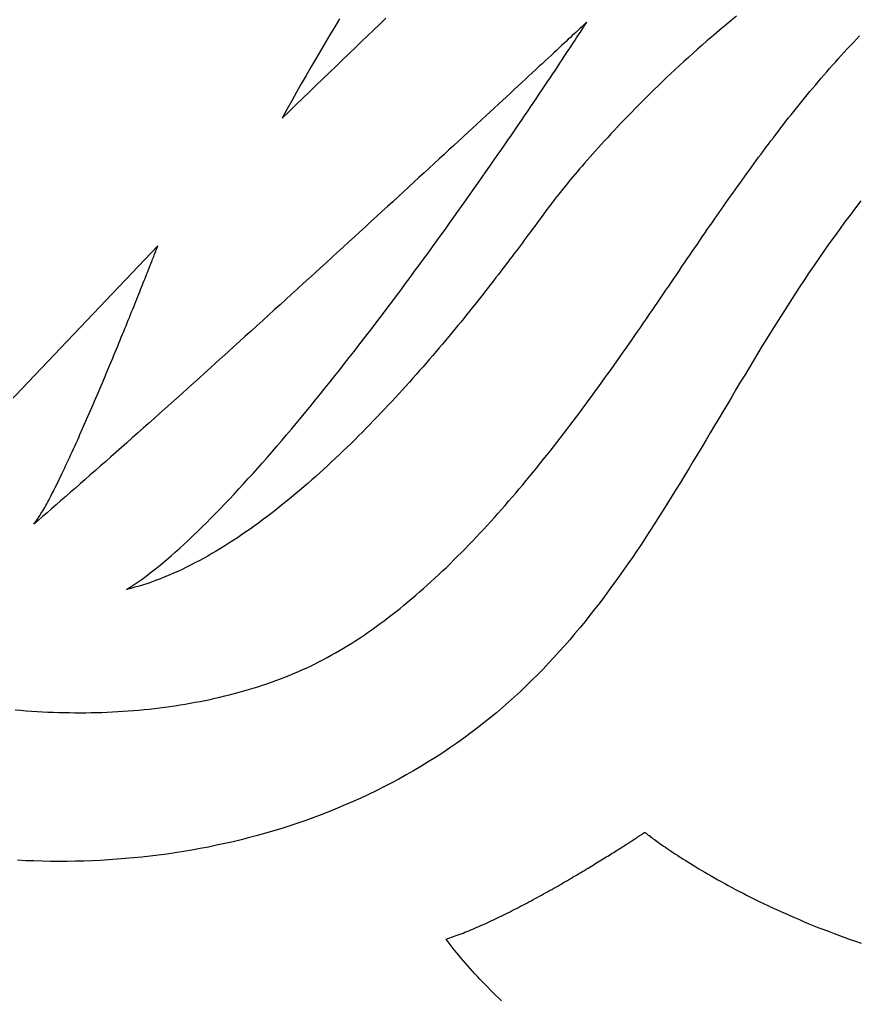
# Model space of a CAD drawing. Extents: x 5 to 105, y 2 to 136.
# Drawn here: x 67.43 to 74.37, y 79.2 to 87.31 of the extents above; entities that cross this region are included whole.
import ezdxf

# ---------------------------------------------------------------- set-up
doc = ezdxf.new("R2010")
doc.units = 0
doc.layers.get('0').update_dxf_attribs({"linetype": 'CONTINUOUS'})

msp = doc.modelspace()

# ---------------------------------------------------------------- linework, layer by layer
at = {"color": 7}
msp.add_lwpolyline([(68.5793, 85.4373), (66.6463, 83.4084)], dxfattribs=at)
msp.add_lwpolyline([(68.5793, 85.4373), (68.5793, 85.4373)], close=True, dxfattribs=at)
for points in [[(69.6073, 86.4942, 0), (69.6647, 86.5493, 0), (69.7215, 86.6039, 0), (69.7779, 86.6581, 0), (69.8338, 86.7118, 0), (69.8891, 86.7649, 0), (69.944, 86.8177, 0), (69.9984, 86.8699, 0), (70.0523, 86.9217, 0), (70.1057, 86.973, 0), (70.1586, 87.0239, 0), (70.2111, 87.0743, 0), (70.2632, 87.1242, 0), (70.3147, 87.1737, 0), (70.3658, 87.2227, 0), (70.4165, 87.2713, 0), (70.4667, 87.3195, 0)], [(70.0823, 87.3141, 0), (70.043, 87.249, 0), (70.0037, 87.1834, 0), (69.9644, 87.1171, 0), (69.9249, 87.0503, 0), (69.8855, 86.9828, 0), (69.8459, 86.9148, 0), (69.8063, 86.8462, 0), (69.7666, 86.777, 0), (69.7269, 86.7072, 0), (69.6871, 86.6368, 0), (69.6472, 86.5658, 0), (69.6073, 86.4942, 0)], [(73.369, 87.3382, 0), (73.327, 87.3037, 0), (73.2854, 87.2691, 0), (73.2443, 87.2347, 0), (73.2037, 87.2002, 0), (73.1636, 87.1659, 0), (73.124, 87.1316, 0), (73.0849, 87.0974, 0), (73.0463, 87.0633, 0), (73.0082, 87.0293, 0), (72.9706, 86.9954, 0), (72.9335, 86.9617, 0), (72.8969, 86.9281, 0), (72.8609, 86.8947, 0), (72.8253, 86.8614, 0), (72.7903, 86.8283, 0), (72.7558, 86.7954, 0), (72.7218, 86.7628, 0), (72.6884, 86.7303, 0), (72.6554, 86.6981, 0), (72.6231, 86.6661, 0), (72.5912, 86.6344, 0), (72.5599, 86.603, 0), (72.5291, 86.5718, 0), (72.4988, 86.5409, 0), (72.4691, 86.5103, 0), (72.44, 86.4801, 0), (72.4114, 86.4502, 0), (72.3833, 86.4206, 0), (72.3558, 86.3913, 0), (72.3289, 86.3625, 0), (72.3025, 86.334, 0), (72.2767, 86.3059, 0), (72.2514, 86.2782, 0), (72.2267, 86.2509, 0), (72.2026, 86.224, 0), (72.179, 86.1976, 0), (72.1561, 86.1717, 0), (72.1336, 86.1462, 0), (72.1118, 86.1211, 0), (72.0906, 86.0966, 0), (72.0699, 86.0725, 0), (72.0499, 86.049, 0), (72.0304, 86.026, 0), (72.0115, 86.0035, 0), (71.9932, 85.9816, 0), (71.9755, 85.9602, 0), (71.9584, 85.9394, 0), (71.9419, 85.9192, 0), (71.926, 85.8996, 0), (71.9107, 85.8806, 0), (71.8961, 85.8622, 0), (71.882, 85.8444, 0), (71.8686, 85.8273, 0), (71.8557, 85.8109, 0), (71.8435, 85.7951, 0), (71.8319, 85.78, 0), (71.821, 85.7655, 0), (71.8106, 85.7518, 0), (71.8009, 85.7388, 0)], [(72.1299, 87.2879, 0), (72.1294, 87.2874, 0), (72.1277, 87.2858, 0), (72.1249, 87.2832, 0), (72.121, 87.2796, 0), (72.116, 87.2749, 0), (72.1099, 87.2693, 0), (72.1028, 87.2627, 0), (72.0947, 87.2551, 0), (72.0855, 87.2465, 0), (72.0753, 87.237, 0), (72.0641, 87.2266, 0), (72.0519, 87.2152, 0), (72.0388, 87.203, 0), (72.0246, 87.1898, 0), (72.0096, 87.1758, 0), (71.9935, 87.1609, 0), (71.9766, 87.1452, 0), (71.9588, 87.1286, 0), (71.94, 87.1112, 0), (71.9204, 87.0929, 0), (71.8999, 87.0739, 0), (71.8786, 87.0541, 0), (71.8564, 87.0335, 0), (71.8334, 87.0121, 0), (71.8096, 86.99, 0), (71.7849, 86.9671, 0), (71.7595, 86.9435, 0), (71.7333, 86.9192, 0), (71.7064, 86.8942, 0), (71.6787, 86.8686, 0), (71.6503, 86.8422, 0), (71.6211, 86.8152, 0), (71.5913, 86.7875, 0), (71.5607, 86.7592, 0), (71.5295, 86.7303, 0), (71.4976, 86.7008, 0), (71.465, 86.6706, 0), (71.4319, 86.6399, 0), (71.398, 86.6086, 0), (71.3636, 86.5768, 0), (71.3286, 86.5444, 0), (71.293, 86.5115, 0), (71.2568, 86.478, 0), (71.2201, 86.4441, 0), (71.1828, 86.4097, 0), (71.1449, 86.3747, 0), (71.1066, 86.3393, 0), (71.0678, 86.3035, 0), (71.0284, 86.2672, 0), (70.9886, 86.2305, 0), (70.9483, 86.1934, 0), (70.9076, 86.1558, 0), (70.8664, 86.1179, 0), (70.8248, 86.0796, 0), (70.7828, 86.0409, 0), (70.7404, 86.0019, 0), (70.6977, 85.9626, 0), (70.6545, 85.9229, 0), (70.611, 85.8829, 0), (70.5671, 85.8426, 0), (70.523, 85.802, 0), (70.4785, 85.7611, 0), (70.4337, 85.72, 0), (70.3886, 85.6786, 0), (70.3432, 85.637, 0), (70.2976, 85.5952, 0), (70.2517, 85.5532, 0), (70.2056, 85.5109, 0), (70.1592, 85.4685, 0), (70.1127, 85.4259, 0), (70.0659, 85.3832, 0), (70.019, 85.3403, 0), (69.9719, 85.2973, 0), (69.9246, 85.2541, 0), (69.8773, 85.2109, 0), (69.8297, 85.1675, 0), (69.7821, 85.1241, 0), (69.7344, 85.0806, 0), (69.6865, 85.037, 0), (69.6386, 84.9934, 0), (69.5907, 84.9498, 0), (69.5427, 84.9062, 0), (69.4946, 84.8625, 0), (69.4466, 84.8189, 0), (69.3985, 84.7753, 0), (69.3504, 84.7317, 0), (69.3024, 84.6882, 0), (69.2544, 84.6447, 0), (69.2064, 84.6013, 0), (69.1585, 84.558, 0), (69.1107, 84.5148, 0), (69.0629, 84.4717, 0), (69.0153, 84.4287, 0), (68.9677, 84.3859, 0), (68.9203, 84.3432, 0), (68.8731, 84.3007, 0), (68.826, 84.2583, 0), (68.779, 84.2162, 0), (68.7322, 84.1742, 0), (68.6857, 84.1325, 0), (68.6393, 84.091, 0), (68.5932, 84.0497, 0), (68.5473, 84.0087, 0), (68.5016, 83.9679, 0), (68.4562, 83.9275, 0), (68.4111, 83.8873, 0), (68.3663, 83.8474, 0), (68.3218, 83.8079, 0), (68.2776, 83.7687, 0), (68.2337, 83.7298, 0), (68.1901, 83.6913, 0), (68.147, 83.6531, 0), (68.1041, 83.6154, 0), (68.0617, 83.578, 0), (68.0197, 83.541, 0), (67.9781, 83.5045, 0), (67.9369, 83.4684, 0), (67.8961, 83.4327, 0), (67.8558, 83.3975, 0), (67.8159, 83.3628, 0), (67.7766, 83.3286, 0), (67.7377, 83.2948, 0), (67.6993, 83.2616, 0), (67.6614, 83.2289, 0), (67.6241, 83.1967, 0), (67.5873, 83.1651, 0), (67.5511, 83.1341, 0)], [(68.3189, 82.5929, 0), (68.3505, 82.613, 0), (68.3826, 82.6343, 0), (68.415, 82.6566, 0), (68.4479, 82.6801, 0), (68.4811, 82.7045, 0), (68.5147, 82.7301, 0), (68.5487, 82.7566, 0), (68.583, 82.7841, 0), (68.6177, 82.8125, 0), (68.6527, 82.8419, 0), (68.688, 82.8723, 0), (68.7236, 82.9035, 0), (68.7596, 82.9357, 0), (68.7958, 82.9687, 0), (68.8323, 83.0025, 0), (68.8691, 83.0372, 0), (68.9061, 83.0727, 0), (68.9434, 83.1089, 0), (68.9809, 83.146, 0), (69.0186, 83.1837, 0), (69.0566, 83.2222, 0), (69.0948, 83.2615, 0), (69.1331, 83.3013, 0), (69.1716, 83.3419, 0), (69.2104, 83.3831, 0), (69.2492, 83.4249, 0), (69.2883, 83.4673, 0), (69.3274, 83.5104, 0), (69.3667, 83.5539, 0), (69.4061, 83.598, 0), (69.4457, 83.6427, 0), (69.4853, 83.6878, 0), (69.525, 83.7335, 0), (69.5648, 83.7795, 0), (69.6047, 83.8261, 0), (69.6446, 83.873, 0), (69.6845, 83.9204, 0), (69.7245, 83.9681, 0), (69.7645, 84.0162, 0), (69.8046, 84.0646, 0), (69.8446, 84.1134, 0), (69.8846, 84.1624, 0), (69.9246, 84.2118, 0), (69.9646, 84.2614, 0), (70.0046, 84.3112, 0), (70.0444, 84.3613, 0), (70.0843, 84.4115, 0), (70.124, 84.462, 0), (70.1637, 84.5125, 0), (70.2033, 84.5633, 0), (70.2427, 84.6141, 0), (70.2821, 84.6651, 0), (70.3213, 84.7161, 0), (70.3604, 84.7672, 0), (70.3994, 84.8183, 0), (70.4382, 84.8695, 0), (70.4768, 84.9206, 0), (70.5153, 84.9717, 0), (70.5535, 85.0228, 0), (70.5916, 85.0738, 0), (70.6295, 85.1247, 0), (70.6671, 85.1755, 0), (70.7045, 85.2262, 0), (70.7416, 85.2768, 0), (70.7785, 85.3272, 0), (70.8152, 85.3774, 0), (70.8516, 85.4274, 0), (70.8876, 85.4771, 0), (70.9234, 85.5267, 0), (70.9589, 85.5759, 0), (70.9941, 85.6249, 0), (71.0289, 85.6736, 0), (71.0634, 85.7219, 0), (71.0976, 85.7699, 0), (71.1314, 85.8176, 0), (71.1648, 85.8648, 0), (71.1978, 85.9116, 0), (71.2305, 85.9581, 0), (71.2627, 86.004, 0), (71.2946, 86.0495, 0), (71.326, 86.0945, 0), (71.357, 86.139, 0), (71.3875, 86.183, 0), (71.4176, 86.2264, 0), (71.4472, 86.2693, 0), (71.4764, 86.3115, 0), (71.505, 86.3532, 0), (71.5332, 86.3942, 0), (71.5608, 86.4346, 0), (71.588, 86.4743, 0), (71.6146, 86.5133, 0), (71.6406, 86.5516, 0), (71.6661, 86.5892, 0), (71.6911, 86.626, 0), (71.7155, 86.6621, 0), (71.7393, 86.6974, 0), (71.7625, 86.7318, 0), (71.7851, 86.7654, 0), (71.807, 86.7982, 0), (71.8284, 86.8301, 0), (71.8491, 86.8611, 0), (71.8692, 86.8912, 0), (71.8886, 86.9204, 0), (71.9074, 86.9486, 0), (71.9254, 86.9758, 0), (71.9428, 87.002, 0), (71.9595, 87.0273, 0), (71.9755, 87.0515, 0), (71.9907, 87.0746, 0), (72.0053, 87.0967, 0), (72.0191, 87.1177, 0), (72.0321, 87.1375, 0), (72.0443, 87.1562, 0), (72.0558, 87.1738, 0), (72.0665, 87.1902, 0), (72.0765, 87.2054, 0), (72.0856, 87.2194, 0), (72.0938, 87.2321, 0), (72.1013, 87.2436, 0), (72.1079, 87.2538, 0), (72.1137, 87.2628, 0), (72.1186, 87.2704, 0), (72.1227, 87.2766, 0), (72.1258, 87.2815, 0), (72.1281, 87.2851, 0), (72.1295, 87.2872, 0), (72.1299, 87.2879, 0)], [(73.2815, 85.7937, 0), (73.3003, 85.8203, 0), (73.3192, 85.8469, 0), (73.3381, 85.8736, 0), (73.3571, 85.9003, 0), (73.3762, 85.927, 0), (73.3954, 85.9537, 0), (73.4147, 85.9805, 0), (73.434, 86.0074, 0), (73.4534, 86.0342, 0), (73.4729, 86.0611, 0), (73.4925, 86.088, 0), (73.5122, 86.115, 0), (73.532, 86.142, 0), (73.5519, 86.1689, 0), (73.5719, 86.196, 0), (73.592, 86.223, 0), (73.6122, 86.2501, 0), (73.6325, 86.2772, 0), (73.653, 86.3043, 0), (73.6736, 86.3314, 0), (73.6943, 86.3585, 0), (73.7151, 86.3857, 0), (73.736, 86.4128, 0), (73.7571, 86.44, 0), (73.7783, 86.4672, 0), (73.7997, 86.4944, 0), (73.8212, 86.5216, 0), (73.8429, 86.5489, 0), (73.8647, 86.5761, 0), (73.8866, 86.6033, 0), (73.9087, 86.6306, 0), (73.931, 86.6578, 0), (73.9534, 86.6851, 0), (73.976, 86.7123, 0), (73.9988, 86.7395, 0), (74.0217, 86.7668, 0), (74.0448, 86.794, 0), (74.0681, 86.8213, 0), (74.0915, 86.8485, 0), (74.1152, 86.8757, 0), (74.139, 86.9029, 0), (74.163, 86.9302, 0), (74.1872, 86.9574, 0), (74.2116, 86.9845, 0), (74.2362, 87.0117, 0), (74.261, 87.0389, 0), (74.2861, 87.066, 0), (74.3113, 87.0932, 0), (74.3367, 87.1203, 0), (74.3624, 87.1474, 0), (74.3882, 87.1745, 0)], [(69.7719, 81.9278, 0), (69.8069, 81.9436, 0), (69.8417, 81.9599, 0), (69.8764, 81.9768, 0), (69.9111, 81.9941, 0), (69.9457, 82.012, 0), (69.9801, 82.0304, 0), (70.0145, 82.0492, 0), (70.0488, 82.0685, 0), (70.0829, 82.0883, 0), (70.117, 82.1086, 0), (70.151, 82.1293, 0), (70.1849, 82.1505, 0), (70.2186, 82.1721, 0), (70.2523, 82.1942, 0), (70.2859, 82.2167, 0), (70.3194, 82.2396, 0), (70.3528, 82.263, 0), (70.3861, 82.2867, 0), (70.4192, 82.3109, 0), (70.4523, 82.3354, 0), (70.4853, 82.3604, 0), (70.5182, 82.3857, 0), (70.5509, 82.4114, 0), (70.5836, 82.4375, 0), (70.6161, 82.4639, 0), (70.6486, 82.4907, 0), (70.6809, 82.5179, 0), (70.7132, 82.5454, 0), (70.7453, 82.5732, 0), (70.7773, 82.6013, 0), (70.8092, 82.6298, 0), (70.841, 82.6586, 0), (70.8727, 82.6877, 0), (70.9043, 82.7171, 0), (70.9358, 82.7468, 0), (70.9672, 82.7767, 0), (70.9984, 82.807, 0), (71.0295, 82.8375, 0), (71.0606, 82.8683, 0), (71.0915, 82.8993, 0), (71.1223, 82.9306, 0), (71.153, 82.9621, 0), (71.1835, 82.9939, 0), (71.214, 83.0259, 0), (71.2443, 83.0582, 0), (71.2745, 83.0906, 0), (71.3046, 83.1232, 0), (71.3346, 83.1561, 0), (71.3645, 83.1891, 0), (71.3942, 83.2224, 0), (71.4238, 83.2558, 0), (71.4533, 83.2894, 0), (71.4827, 83.3232, 0), (71.512, 83.3571, 0), (71.5411, 83.3911, 0), (71.5701, 83.4254, 0), (71.599, 83.4597, 0), (71.6278, 83.4942, 0), (71.6564, 83.5288, 0), (71.6849, 83.5636, 0), (71.7133, 83.5984, 0), (71.7416, 83.6333, 0), (71.7697, 83.6684, 0), (71.7977, 83.7035, 0), (71.8256, 83.7387, 0), (71.8534, 83.774, 0), (71.881, 83.8094, 0), (71.9085, 83.8448, 0), (71.9359, 83.8803, 0), (71.9631, 83.9158, 0), (71.9902, 83.9514, 0), (72.0172, 83.987, 0), (72.044, 84.0227, 0), (72.0707, 84.0583, 0), (72.0973, 84.094, 0), (72.1237, 84.1296, 0), (72.1501, 84.1653, 0), (72.1762, 84.201, 0), (72.2023, 84.2366, 0), (72.2282, 84.2723, 0), (72.2539, 84.3079, 0), (72.2796, 84.3434, 0), (72.305, 84.3789, 0), (72.3304, 84.4144, 0), (72.3556, 84.4498, 0), (72.3807, 84.4852, 0), (72.4056, 84.5205, 0), (72.4304, 84.5557, 0), (72.455, 84.5908, 0), (72.4796, 84.6258, 0), (72.5039, 84.6608, 0), (72.5281, 84.6956, 0), (72.5522, 84.7303, 0), (72.5762, 84.7649, 0), (72.5999, 84.7993, 0), (72.6236, 84.8337, 0), (72.6471, 84.8679, 0), (72.6704, 84.9019, 0), (72.6936, 84.9358, 0), (72.7167, 84.9695, 0), (72.7396, 85.0031, 0), (72.7624, 85.0365, 0), (72.785, 85.0697, 0), (72.8075, 85.1027, 0), (72.8298, 85.1355, 0), (72.8519, 85.1681, 0), (72.8739, 85.2005, 0), (72.8958, 85.2327, 0), (72.9175, 85.2647, 0), (72.9391, 85.2964, 0), (72.9605, 85.3279, 0), (72.9817, 85.3592, 0), (73.0028, 85.3902, 0), (73.0237, 85.4209, 0), (73.0445, 85.4514, 0), (73.0651, 85.4816, 0), (73.0856, 85.5115, 0), (73.1059, 85.5411, 0), (73.1261, 85.5705, 0), (73.146, 85.5995, 0), (73.1659, 85.6282, 0), (73.1855, 85.6566, 0), (73.2051, 85.6847, 0), (73.2244, 85.7125, 0), (73.2436, 85.7399, 0), (73.2626, 85.767, 0), (73.2815, 85.7937, 0)], [(74.3987, 85.8101, 0), (74.3532, 85.7509, 0), (74.3082, 85.6915, 0), (74.2639, 85.6319, 0), (74.2201, 85.5722, 0), (74.1769, 85.5125, 0), (74.1342, 85.4526, 0), (74.0921, 85.3926, 0), (74.0504, 85.3325, 0), (74.0092, 85.2723, 0), (73.9685, 85.2121, 0), (73.9282, 85.1518, 0), (73.8883, 85.0915, 0), (73.8489, 85.0312, 0), (73.8098, 84.9708, 0), (73.7711, 84.9104, 0), (73.7327, 84.8499, 0), (73.6947, 84.7895, 0), (73.657, 84.7291, 0), (73.6196, 84.6687, 0), (73.5825, 84.6084, 0), (73.5456, 84.548, 0), (73.509, 84.4878, 0), (73.4726, 84.4276, 0), (73.4364, 84.3674, 0), (73.4004, 84.3074, 0), (73.3645, 84.2474, 0), (73.3288, 84.1875, 0), (73.2933, 84.1277, 0), (73.2578, 84.0681, 0), (73.2224, 84.0085, 0), (73.1872, 83.9491, 0), (73.1519, 83.8899, 0), (73.1168, 83.8308, 0), (73.0816, 83.7719, 0), (73.0464, 83.7131, 0), (73.0113, 83.6546, 0), (72.976, 83.5962, 0), (72.9408, 83.538, 0), (72.9054, 83.48, 0), (72.87, 83.4223, 0), (72.8345, 83.3648, 0), (72.7988, 83.3075, 0), (72.763, 83.2505, 0), (72.7271, 83.1938, 0), (72.6909, 83.1373, 0), (72.6546, 83.0811, 0), (72.6181, 83.0252, 0), (72.5813, 82.9696, 0), (72.5442, 82.9143, 0), (72.5069, 82.8594, 0), (72.4693, 82.8047, 0), (72.4314, 82.7504, 0), (72.3932, 82.6965, 0), (72.3546, 82.6429, 0), (72.3156, 82.5896, 0), (72.2763, 82.5368, 0), (72.2366, 82.4843, 0), (72.1964, 82.4323, 0), (72.1558, 82.3806, 0), (72.1148, 82.3294, 0), (72.0733, 82.2785, 0), (72.0313, 82.2282, 0), (71.9888, 82.1782, 0), (71.9457, 82.1287, 0), (71.9021, 82.0797, 0), (71.858, 82.0312, 0), (71.8132, 81.9831, 0), (71.7679, 81.9356, 0), (71.7219, 81.8885, 0), (71.6753, 81.842, 0), (71.6281, 81.796, 0), (71.5802, 81.7505, 0), (71.5315, 81.7055, 0), (71.4822, 81.6611, 0), (71.4321, 81.6173, 0), (71.3813, 81.574, 0), (71.3298, 81.5314, 0), (71.2774, 81.4893, 0), (71.2242, 81.4478, 0), (71.1703, 81.4069, 0)], [(71.8009, 85.7388, 0), (71.7913, 85.7259, 0), (71.7813, 85.7123, 0), (71.7708, 85.6981, 0), (71.7599, 85.6833, 0), (71.7485, 85.6679, 0), (71.7367, 85.652, 0), (71.7245, 85.6354, 0), (71.7119, 85.6183, 0), (71.6989, 85.6006, 0), (71.6855, 85.5824, 0), (71.6716, 85.5637, 0), (71.6574, 85.5444, 0), (71.6427, 85.5247, 0), (71.6277, 85.5044, 0), (71.6123, 85.4836, 0), (71.5965, 85.4624, 0), (71.5803, 85.4407, 0), (71.5637, 85.4185, 0), (71.5467, 85.3959, 0), (71.5294, 85.3728, 0), (71.5117, 85.3493, 0), (71.4937, 85.3254, 0), (71.4752, 85.3011, 0), (71.4565, 85.2764, 0), (71.4373, 85.2513, 0), (71.4179, 85.2259, 0), (71.398, 85.2001, 0), (71.3779, 85.1739, 0), (71.3574, 85.1474, 0), (71.3365, 85.1205, 0), (71.3154, 85.0934, 0), (71.2939, 85.0659, 0), (71.2721, 85.0381, 0), (71.2499, 85.01, 0), (71.2275, 84.9817, 0), (71.2047, 84.9531, 0), (71.1816, 84.9242, 0), (71.1583, 84.8951, 0), (71.1346, 84.8657, 0), (71.1106, 84.8361, 0), (71.0863, 84.8063, 0), (71.0618, 84.7763, 0), (71.037, 84.7461, 0), (71.0118, 84.7157, 0), (70.9864, 84.6852, 0), (70.9608, 84.6545, 0), (70.9348, 84.6236, 0), (70.9086, 84.5926, 0), (70.8821, 84.5614, 0), (70.8554, 84.5302, 0), (70.8284, 84.4988, 0), (70.8012, 84.4673, 0), (70.7737, 84.4357, 0), (70.746, 84.4041, 0), (70.718, 84.3724, 0), (70.6898, 84.3406, 0), (70.6614, 84.3088, 0), (70.6327, 84.2769, 0), (70.6038, 84.245, 0), (70.5747, 84.2131, 0), (70.5454, 84.1812, 0), (70.5159, 84.1493, 0), (70.4861, 84.1175, 0), (70.4562, 84.0856, 0), (70.426, 84.0538, 0), (70.3956, 84.022, 0), (70.3651, 83.9903, 0), (70.3344, 83.9587, 0), (70.3034, 83.9271, 0), (70.2723, 83.8956, 0), (70.241, 83.8642, 0), (70.2096, 83.833, 0), (70.1779, 83.8018, 0), (70.1461, 83.7708, 0), (70.1141, 83.74, 0), (70.082, 83.7092, 0), (70.0497, 83.6787, 0), (70.0173, 83.6483, 0), (69.9847, 83.6181, 0), (69.952, 83.5881, 0), (69.9191, 83.5583, 0), (69.8861, 83.5288, 0), (69.8529, 83.4994, 0), (69.8196, 83.4703, 0), (69.7862, 83.4415, 0), (69.7527, 83.4129, 0), (69.7191, 83.3845, 0), (69.6853, 83.3565, 0), (69.6514, 83.3287, 0), (69.6174, 83.3012, 0), (69.5834, 83.2741, 0), (69.5492, 83.2473, 0), (69.5149, 83.2208, 0), (69.4805, 83.1946, 0), (69.446, 83.1688, 0), (69.4115, 83.1434, 0), (69.3769, 83.1183, 0), (69.3422, 83.0936, 0), (69.3074, 83.0694, 0), (69.2725, 83.0455, 0), (69.2376, 83.022, 0), (69.2026, 82.999, 0), (69.1676, 82.9764, 0), (69.1325, 82.9542, 0), (69.0974, 82.9326, 0), (69.0622, 82.9113, 0), (69.0269, 82.8906, 0), (68.9916, 82.8704, 0), (68.9563, 82.8506, 0), (68.921, 82.8314, 0), (68.8856, 82.8127, 0), (68.8502, 82.7945, 0), (68.8148, 82.7768, 0), (68.7794, 82.7598, 0), (68.7439, 82.7432, 0), (68.7085, 82.7273, 0), (68.673, 82.7119, 0), (68.6375, 82.6972, 0), (68.6021, 82.683, 0), (68.5666, 82.6695, 0), (68.5312, 82.6566, 0), (68.4957, 82.6443, 0), (68.4603, 82.6327, 0), (68.4249, 82.6217, 0), (68.3896, 82.6114, 0), (68.3542, 82.6018, 0), (68.3189, 82.5929, 0)], [(67.5511, 83.1341, 0), (67.557, 83.1412, 0), (67.5631, 83.149, 0), (67.5694, 83.1573, 0), (67.5759, 83.1663, 0), (67.5826, 83.1759, 0), (67.5895, 83.1861, 0), (67.5965, 83.1968, 0), (67.6038, 83.2081, 0), (67.6111, 83.22, 0), (67.6187, 83.2324, 0), (67.6264, 83.2454, 0), (67.6342, 83.2588, 0), (67.6423, 83.2728, 0), (67.6504, 83.2873, 0), (67.6587, 83.3023, 0), (67.6672, 83.3177, 0), (67.6758, 83.3336, 0), (67.6845, 83.35, 0), (67.6933, 83.3668, 0), (67.7023, 83.3841, 0), (67.7114, 83.4017, 0), (67.7206, 83.4198, 0), (67.7299, 83.4383, 0), (67.7394, 83.4572, 0), (67.7489, 83.4764, 0), (67.7586, 83.496, 0), (67.7683, 83.516, 0), (67.7782, 83.5364, 0), (67.7881, 83.557, 0), (67.7981, 83.578, 0), (67.8082, 83.5993, 0), (67.8184, 83.6209, 0), (67.8287, 83.6428, 0), (67.839, 83.665, 0), (67.8494, 83.6874, 0), (67.8598, 83.7101, 0), (67.8704, 83.7331, 0), (67.8809, 83.7563, 0), (67.8916, 83.7797, 0), (67.9022, 83.8033, 0), (67.913, 83.8272, 0), (67.9237, 83.8512, 0), (67.9345, 83.8754, 0), (67.9454, 83.8998, 0), (67.9562, 83.9243, 0), (67.9671, 83.949, 0), (67.978, 83.9738, 0), (67.9889, 83.9988, 0), (67.9999, 84.0239, 0), (68.0108, 84.0491, 0), (68.0218, 84.0743, 0), (68.0328, 84.0997, 0), (68.0437, 84.1251, 0), (68.0547, 84.1506, 0), (68.0656, 84.1761, 0), (68.0765, 84.2017, 0), (68.0875, 84.2273, 0), (68.0983, 84.253, 0), (68.1092, 84.2786, 0), (68.1201, 84.3042, 0), (68.1309, 84.3298, 0), (68.1416, 84.3554, 0), (68.1524, 84.381, 0), (68.163, 84.4065, 0), (68.1737, 84.4319, 0), (68.1843, 84.4573, 0), (68.1948, 84.4826, 0), (68.2053, 84.5078, 0), (68.2157, 84.5329, 0), (68.226, 84.5579, 0), (68.2363, 84.5827, 0), (68.2465, 84.6074, 0), (68.2566, 84.632, 0), (68.2666, 84.6564, 0), (68.2766, 84.6807, 0), (68.2865, 84.7048, 0), (68.2962, 84.7286, 0), (68.3059, 84.7523, 0), (68.3154, 84.7758, 0), (68.3249, 84.799, 0), (68.3343, 84.822, 0), (68.3435, 84.8448, 0), (68.3526, 84.8673, 0), (68.3616, 84.8895, 0), (68.3705, 84.9115, 0), (68.3792, 84.9332, 0), (68.3878, 84.9545, 0), (68.3963, 84.9756, 0), (68.4046, 84.9963, 0), (68.4128, 85.0167, 0), (68.4209, 85.0368, 0), (68.4288, 85.0565, 0), (68.4365, 85.0758, 0), (68.4441, 85.0948, 0), (68.4515, 85.1134, 0), (68.4587, 85.1316, 0), (68.4658, 85.1493, 0), (68.4727, 85.1667, 0), (68.4794, 85.1836, 0), (68.486, 85.2001, 0), (68.4923, 85.2161, 0), (68.4985, 85.2316, 0), (68.5044, 85.2467, 0), (68.5102, 85.2613, 0), (68.5158, 85.2754, 0), (68.5211, 85.289, 0), (68.5263, 85.302, 0), (68.5312, 85.3146, 0), (68.5359, 85.3266, 0), (68.5404, 85.338, 0), (68.5447, 85.3489, 0), (68.5487, 85.3592, 0), (68.5525, 85.3689, 0), (68.5561, 85.378, 0), (68.5594, 85.3865, 0), (68.5625, 85.3944, 0), (68.5654, 85.4017, 0), (68.568, 85.4083, 0), (68.5703, 85.4143, 0), (68.5724, 85.4196, 0), (68.5742, 85.4242, 0), (68.5757, 85.4282, 0), (68.577, 85.4315, 0), (68.578, 85.434, 0), (68.5787, 85.4359, 0), (68.5791, 85.437, 0), (68.5793, 85.4373, 0)], [(67.3985, 81.5985, 0), (67.4436, 81.5945, 0), (67.4887, 81.5909, 0), (67.5337, 81.5876, 0), (67.5787, 81.5847, 0), (67.6237, 81.5821, 0), (67.6687, 81.5799, 0), (67.7136, 81.578, 0), (67.7584, 81.5765, 0), (67.8033, 81.5753, 0), (67.848, 81.5745, 0), (67.8927, 81.5741, 0), (67.9373, 81.574, 0), (67.9818, 81.5742, 0), (68.0262, 81.5748, 0), (68.0706, 81.5758, 0), (68.1148, 81.5771, 0), (68.159, 81.5787, 0), (68.203, 81.5807, 0), (68.2469, 81.5831, 0), (68.2907, 81.5858, 0), (68.3344, 81.5888, 0), (68.3779, 81.5922, 0), (68.4213, 81.5959, 0), (68.4646, 81.6, 0), (68.5077, 81.6045, 0), (68.5506, 81.6093, 0), (68.5934, 81.6144, 0), (68.636, 81.6199, 0), (68.6785, 81.6257, 0), (68.7207, 81.6318, 0), (68.7628, 81.6384, 0), (68.8047, 81.6452, 0), (68.8464, 81.6524, 0), (68.8879, 81.66, 0), (68.9291, 81.6678, 0), (68.9702, 81.6761, 0), (69.011, 81.6847, 0), (69.0516, 81.6936, 0), (69.092, 81.7028, 0), (69.1321, 81.7124, 0), (69.172, 81.7224, 0), (69.2117, 81.7327, 0), (69.251, 81.7433, 0), (69.2902, 81.7543, 0), (69.329, 81.7656, 0), (69.3676, 81.7772, 0), (69.4059, 81.7892, 0), (69.4439, 81.8016, 0), (69.4816, 81.8142, 0), (69.519, 81.8273, 0), (69.5561, 81.8406, 0), (69.5929, 81.8543, 0), (69.6293, 81.8683, 0), (69.6655, 81.8827, 0), (69.7013, 81.8974, 0), (69.7368, 81.9124, 0), (69.7719, 81.9278, 0)], [(71.1702, 81.4069, 0), (71.1127, 81.3646, 0), (71.0546, 81.3233, 0), (70.996, 81.2828, 0), (70.9369, 81.2433, 0), (70.8774, 81.2047, 0), (70.8174, 81.1669, 0), (70.7569, 81.1301, 0), (70.696, 81.0942, 0), (70.6347, 81.0592, 0), (70.573, 81.0251, 0), (70.5109, 80.9918, 0), (70.4483, 80.9595, 0), (70.3854, 80.928, 0), (70.3221, 80.8974, 0), (70.2585, 80.8676, 0), (70.1945, 80.8388, 0), (70.1302, 80.8108, 0), (70.0655, 80.7836, 0), (70.0006, 80.7573, 0), (69.9353, 80.7319, 0), (69.8698, 80.7073, 0), (69.804, 80.6835, 0), (69.7379, 80.6606, 0), (69.6716, 80.6385, 0), (69.605, 80.6173, 0), (69.5382, 80.5969, 0), (69.4712, 80.5773, 0), (69.404, 80.5585, 0), (69.3365, 80.5406, 0), (69.2689, 80.5234, 0), (69.2012, 80.5071, 0), (69.1332, 80.4915, 0), (69.0651, 80.4768, 0), (68.9969, 80.4629, 0), (68.9286, 80.4497, 0), (68.8601, 80.4374, 0), (68.7915, 80.4258, 0), (68.7229, 80.415, 0), (68.6542, 80.405, 0), (68.5854, 80.3958, 0), (68.5165, 80.3873, 0), (68.4476, 80.3796, 0), (68.3787, 80.3726, 0), (68.3097, 80.3665, 0), (68.2408, 80.361, 0), (68.1718, 80.3563, 0), (68.1029, 80.3524, 0), (68.034, 80.3492, 0), (67.9651, 80.3467, 0), (67.8963, 80.345, 0), (67.8275, 80.344, 0), (67.7588, 80.3437, 0), (67.6902, 80.3442, 0), (67.6217, 80.3454, 0), (67.5533, 80.3473, 0), (67.485, 80.3498, 0), (67.4169, 80.3532, 0)], [(70.9643, 79.7005, 0), (70.9794, 79.7054, 0), (70.9947, 79.7106, 0), (71.0101, 79.7158, 0), (71.0256, 79.7213, 0), (71.0412, 79.7269, 0), (71.057, 79.7327, 0), (71.0728, 79.7386, 0), (71.0888, 79.7447, 0), (71.1049, 79.7509, 0), (71.1211, 79.7573, 0), (71.1374, 79.7638, 0), (71.1537, 79.7705, 0), (71.1702, 79.7773, 0), (71.1868, 79.7842, 0), (71.2034, 79.7913, 0), (71.2201, 79.7984, 0), (71.2369, 79.8057, 0), (71.2537, 79.8132, 0), (71.2706, 79.8207, 0), (71.2876, 79.8283, 0), (71.3046, 79.8361, 0), (71.3217, 79.844, 0), (71.3389, 79.8519, 0), (71.356, 79.86, 0), (71.3733, 79.8681, 0), (71.3905, 79.8764, 0), (71.4078, 79.8847, 0), (71.4251, 79.8931, 0), (71.4425, 79.9016, 0), (71.4598, 79.9102, 0), (71.4772, 79.9189, 0), (71.4946, 79.9276, 0), (71.512, 79.9364, 0), (71.5294, 79.9453, 0), (71.5468, 79.9542, 0), (71.5642, 79.9632, 0), (71.5816, 79.9722, 0), (71.599, 79.9813, 0), (71.6164, 79.9904, 0), (71.6337, 79.9996, 0), (71.651, 80.0088, 0), (71.6683, 80.0181, 0), (71.6856, 80.0273, 0), (71.7028, 80.0367, 0), (71.72, 80.046, 0), (71.7372, 80.0554, 0), (71.7543, 80.0648, 0), (71.7713, 80.0742, 0), (71.7883, 80.0836, 0), (71.8052, 80.0931, 0), (71.8221, 80.1025, 0), (71.8389, 80.1119, 0), (71.8556, 80.1214, 0), (71.8723, 80.1308, 0), (71.8888, 80.1403, 0), (71.9053, 80.1497, 0), (71.9217, 80.1591, 0), (71.938, 80.1685, 0), (71.9542, 80.1779, 0), (71.9703, 80.1872, 0), (71.9863, 80.1966, 0), (72.0022, 80.2059, 0), (72.018, 80.2151, 0), (72.0337, 80.2244, 0), (72.0492, 80.2336, 0), (72.0647, 80.2427, 0), (72.0799, 80.2518, 0), (72.0951, 80.2609, 0), (72.1101, 80.2699, 0), (72.125, 80.2788, 0), (72.1397, 80.2877, 0), (72.1543, 80.2965, 0), (72.1688, 80.3052, 0), (72.183, 80.3139, 0), (72.1972, 80.3225, 0), (72.2111, 80.3311, 0), (72.2249, 80.3395, 0), (72.2385, 80.3479, 0), (72.2519, 80.3561, 0), (72.2652, 80.3643, 0), (72.2783, 80.3724, 0), (72.2911, 80.3804, 0), (72.3038, 80.3883, 0), (72.3163, 80.3961, 0), (72.3286, 80.4038, 0), (72.3407, 80.4114, 0), (72.3526, 80.4188, 0), (72.3642, 80.4262, 0), (72.3757, 80.4334, 0), (72.3869, 80.4405, 0), (72.3979, 80.4474, 0), (72.4086, 80.4543, 0), (72.4192, 80.461, 0), (72.4295, 80.4675, 0), (72.4395, 80.474, 0), (72.4493, 80.4802, 0), (72.4589, 80.4864, 0), (72.4682, 80.4924, 0), (72.4772, 80.4982, 0), (72.486, 80.5038, 0), (72.4945, 80.5094, 0), (72.5028, 80.5147, 0), (72.5107, 80.5199, 0), (72.5184, 80.5249, 0), (72.5258, 80.5297, 0), (72.533, 80.5343, 0), (72.5398, 80.5388, 0), (72.5463, 80.5431, 0), (72.5526, 80.5472, 0), (72.5585, 80.5511, 0), (72.5642, 80.5548, 0), (72.5695, 80.5583, 0), (72.5745, 80.5616, 0), (72.5792, 80.5647, 0), (72.5836, 80.5676, 0), (72.5876, 80.5703, 0), (72.5913, 80.5727, 0), (72.5947, 80.575, 0), (72.5977, 80.577, 0), (72.6004, 80.5788, 0), (72.6028, 80.5804, 0), (72.6048, 80.5817, 0), (72.6064, 80.5828, 0), (72.6077, 80.5837, 0), (72.6086, 80.5843, 0), (72.6092, 80.5847, 0), (72.6094, 80.5848, 0)], [(72.6094, 80.5848, 0), (72.6098, 80.5845, 0), (72.6108, 80.5836, 0), (72.6126, 80.5822, 0), (72.6152, 80.5802, 0), (72.6184, 80.5777, 0), (72.6224, 80.5746, 0), (72.627, 80.571, 0), (72.6324, 80.5668, 0), (72.6385, 80.5622, 0), (72.6452, 80.5571, 0), (72.6527, 80.5515, 0), (72.6609, 80.5454, 0), (72.6697, 80.5388, 0), (72.6793, 80.5318, 0), (72.6895, 80.5243, 0), (72.7004, 80.5164, 0), (72.712, 80.5081, 0), (72.7243, 80.4994, 0), (72.7372, 80.4903, 0), (72.7508, 80.4807, 0), (72.7651, 80.4708, 0), (72.78, 80.4605, 0), (72.7956, 80.4499, 0), (72.8119, 80.4389, 0), (72.8288, 80.4276, 0), (72.8464, 80.4159, 0), (72.8646, 80.4039, 0), (72.8835, 80.3916, 0), (72.903, 80.379, 0), (72.9231, 80.3661, 0), (72.9439, 80.3529, 0), (72.9654, 80.3395, 0), (72.9874, 80.3258, 0), (73.0101, 80.3118, 0), (73.0334, 80.2976, 0), (73.0574, 80.2832, 0), (73.0819, 80.2686, 0), (73.1071, 80.2537, 0), (73.1329, 80.2387, 0), (73.1593, 80.2235, 0), (73.1863, 80.2081, 0), (73.2139, 80.1925, 0), (73.2421, 80.1768, 0), (73.271, 80.1609, 0), (73.3004, 80.1449, 0), (73.3304, 80.1287, 0), (73.361, 80.1125, 0), (73.3922, 80.0961, 0), (73.424, 80.0797, 0), (73.4563, 80.0631, 0), (73.4893, 80.0465, 0), (73.5228, 80.0298, 0), (73.5568, 80.0131, 0), (73.5915, 79.9963, 0), (73.6267, 79.9795, 0), (73.6625, 79.9627, 0), (73.6989, 79.9459, 0), (73.7358, 79.929, 0), (73.7732, 79.9122, 0), (73.8112, 79.8954, 0), (73.8498, 79.8786, 0), (73.8889, 79.8619, 0), (73.9286, 79.8452, 0), (73.9688, 79.8285, 0), (74.0095, 79.812, 0), (74.0508, 79.7955, 0), (74.0926, 79.7791, 0), (74.1349, 79.7628, 0), (74.1778, 79.7466, 0), (74.2211, 79.7305, 0), (74.265, 79.7146, 0), (74.3095, 79.6988, 0), (74.3544, 79.6832, 0), (74.3998, 79.6677, 0)], [(71.424, 79.1895, 0), (71.4006, 79.212, 0), (71.3775, 79.2345, 0), (71.3547, 79.257, 0), (71.3322, 79.2795, 0), (71.31, 79.302, 0), (71.2881, 79.3244, 0), (71.2665, 79.3469, 0), (71.2453, 79.3693, 0), (71.2243, 79.3917, 0), (71.2036, 79.414, 0), (71.1833, 79.4364, 0), (71.1633, 79.4587, 0), (71.1436, 79.4809, 0), (71.1242, 79.5031, 0), (71.1051, 79.5253, 0), (71.0864, 79.5474, 0), (71.0679, 79.5695, 0), (71.0498, 79.5915, 0), (71.0321, 79.6134, 0), (71.0146, 79.6353, 0), (70.9975, 79.6571, 0), (70.9807, 79.6788, 0), (70.9643, 79.7005, 0)]]:
    msp.add_polyline3d(points, dxfattribs=at)

doc.saveas('drawing.dxf')
